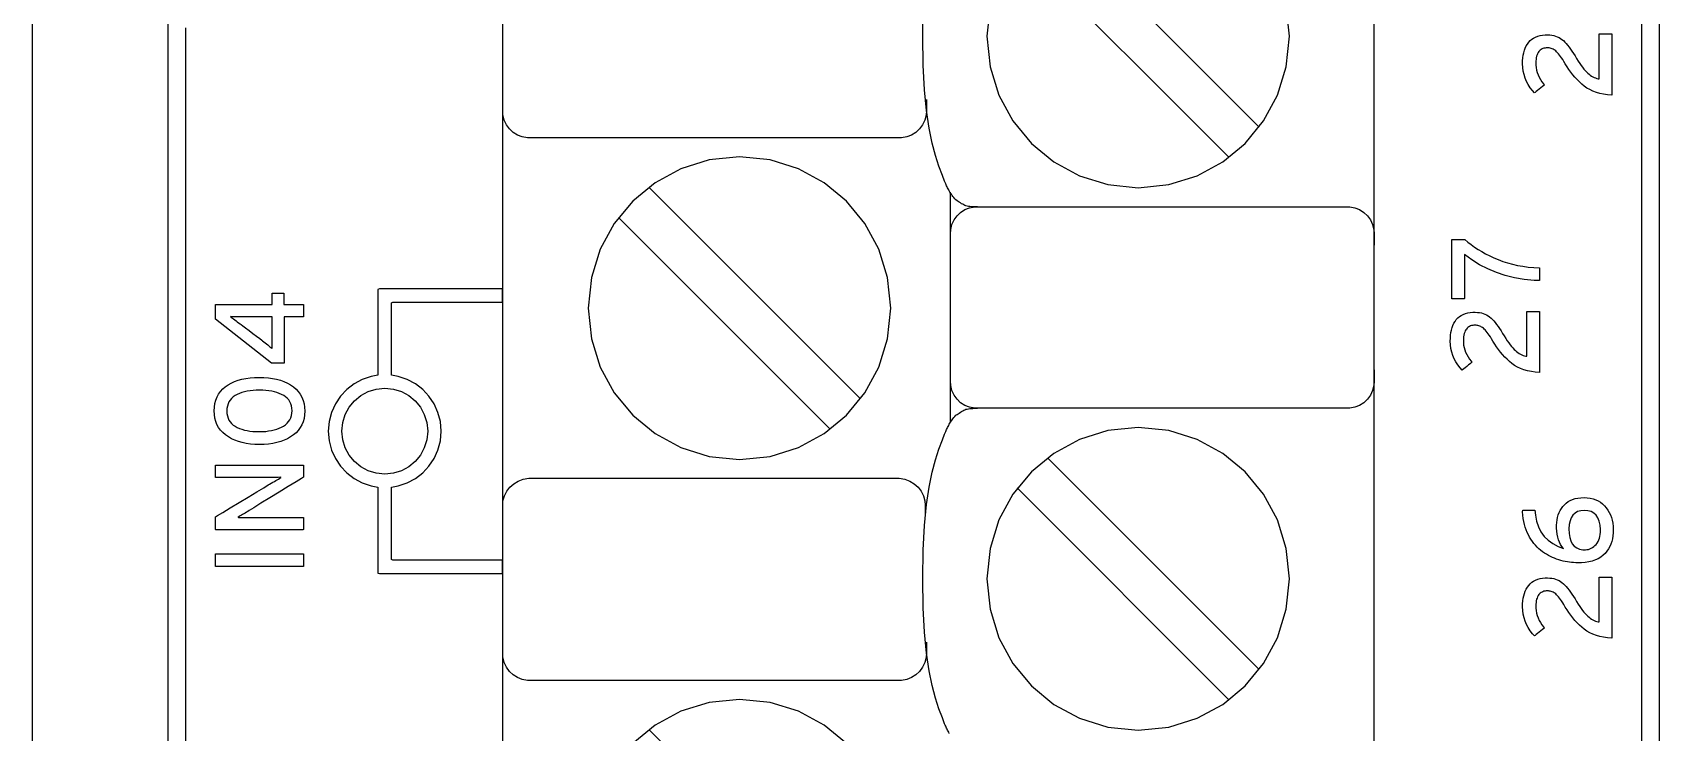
# Model space of a CAD drawing. Extents: x 1 to 47.7, y 0.2 to 33.5.
# Drawn here: x 31.599 to 33.399, y 11.418 to 12.192 of the extents above; entities that cross this region are included whole.
import ezdxf

# ---------------------------------------------------------------- set-up
doc = ezdxf.new("R2010")
doc.units = 0
doc.header["$MEASUREMENT"] = 0
doc.layers.add('6_0____DWG', color=7, linetype='CONTINUOUS')

msp = doc.modelspace()

# ---------------------------------------------------------------- linework, layer by layer
at = {"layer": '6_0____DWG'}
for points in [[(33.0831, 8.8068), (33.0831, 13.7879)], [(32.1192, 8.4885), (32.1192, 13.4655)], [(31.5991, 8.0154), (31.5991, 8.156), (31.5991, 8.2974), (31.5991, 8.4396), (31.5991, 8.5826), (31.5991, 8.7263), (31.5991, 8.8706), (31.5991, 9.0156), (31.5991, 9.1612), (31.5991, 9.4539), (31.5991, 9.7485), (31.5991, 10.0447), (31.5991, 10.342), (31.5991, 10.6402), (31.5991, 10.939), (31.5991, 11.5369), (31.5991, 11.8353), (31.5991, 12.133), (31.5991, 12.4295)], [(32.956, 12.0878), (32.7217, 12.3221)], [(32.9226, 12.0544), (32.6883, 12.2887)], [(32.6583, 12.2219), (32.6549, 12.1882), (32.6583, 12.1545), (32.6681, 12.1231), (32.6835, 12.0946), (32.704, 12.0698), (32.7288, 12.0494), (32.7572, 12.034), (32.7886, 12.0242), (32.8223, 12.0208), (32.856, 12.0242), (32.8874, 12.034), (32.9158, 12.0494), (32.9405, 12.0698), (32.9609, 12.0946), (32.9763, 12.1231), (32.986, 12.1545), (32.9894, 12.1882), (32.986, 12.2219)], [(31.7488, 12.2202), (31.7488, 12.1213), (31.7488, 12.0205), (31.7488, 11.9178), (31.7488, 11.8132), (31.7488, 11.7069), (31.7488, 11.5988), (31.7488, 11.4891), (31.7488, 11.3778), (31.7488, 11.2649), (31.7488, 11.1506), (31.7488, 11.0349), (31.7488, 10.9179), (31.7488, 10.7995), (31.7488, 10.68), (31.7488, 10.5593), (31.7488, 10.4376), (31.7488, 10.3148), (31.7488, 10.1911)], [(32.6443, 11.9995), (32.6428, 11.9995), (32.6411, 11.9995), (32.6394, 11.9996), (32.6377, 11.9997), (32.6361, 11.9999), (32.6345, 12.0001), (32.633, 12.0004), (32.6317, 12.0007), (32.6306, 12.0011), (32.6293, 12.0017), (32.6281, 12.0024), (32.6268, 12.0031), (32.6256, 12.0039), (32.6243, 12.0048), (32.623, 12.0056), (32.6218, 12.0064), (32.6205, 12.0072), (32.6194, 12.0085), (32.6183, 12.0098), (32.6173, 12.0111), (32.6164, 12.0123), (32.6155, 12.0136), (32.6147, 12.0148), (32.6139, 12.016), (32.6132, 12.0173), (32.6126, 12.0185), (32.6119, 12.0197), (32.6114, 12.0207), (32.6109, 12.0218), (32.6103, 12.0229), (32.6098, 12.024), (32.6093, 12.0252), (32.6087, 12.0265), (32.6081, 12.028), (32.6057, 12.0343), (32.6018, 12.0446), (32.598, 12.0564), (32.5944, 12.0702), (32.591, 12.0866), (32.5881, 12.106), (32.5859, 12.1291), (32.5844, 12.1563), (32.5839, 12.1882), (32.5844, 12.22)], [(33.3788, 12.219), (33.3788, 12.1547), (33.3788, 12.0894), (33.3788, 12.0229), (33.3788, 11.9554), (33.3788, 11.8867), (33.3788, 11.8171), (33.3788, 11.7464), (33.3788, 11.6747), (33.3788, 11.6021), (33.3788, 11.5285), (33.3788, 11.3787), (33.3788, 11.2253), (33.3788, 11.0688), (33.3788, 10.9091), (33.3788, 10.7466), (33.3788, 10.5815), (33.3788, 10.4139), (33.3788, 10.244), (33.3788, 10.072)], [(33.3988, 10.1911), (33.3988, 10.3148), (33.3988, 10.4376), (33.3988, 10.5593), (33.3988, 10.68), (33.3988, 10.7995), (33.3988, 10.9179), (33.3988, 11.0349), (33.3988, 11.1506), (33.3988, 11.2649), (33.3988, 11.3778), (33.3988, 11.4891), (33.3988, 11.5988), (33.3988, 11.7069), (33.3988, 11.8132), (33.3988, 11.9178), (33.3988, 12.0205), (33.3988, 12.1213), (33.3988, 12.2202)], [(31.7688, 10.1296), (31.7688, 10.3009), (31.7688, 10.47), (31.7688, 10.6368), (31.7688, 10.8011), (31.7688, 10.9627), (31.7688, 11.1213), (31.7688, 11.2768), (31.7688, 11.429), (31.7688, 11.5038), (31.7688, 11.5777), (31.7688, 11.6506), (31.7688, 11.7226), (31.7688, 11.7936), (31.7688, 11.8636), (31.7688, 11.9326), (31.7688, 12.0005), (31.7688, 12.0673), (31.7688, 12.1331), (31.7688, 12.1977)], [(32.5879, 12.1182), (32.5879, 12.1177), (32.5879, 12.1163), (32.5879, 12.1144), (32.5879, 12.1122), (32.5879, 12.11), (32.5879, 12.108), (32.5879, 12.1065), (32.5879, 12.1058), (32.5875, 12.1011), (32.586, 12.0955), (32.5836, 12.0904), (32.5803, 12.0858), (32.5762, 12.082), (32.5714, 12.079), (32.5661, 12.0769), (32.5604, 12.0759), (32.5518, 12.0758), (32.5174, 12.0758), (32.4607, 12.0758), (32.3907, 12.0758), (32.3163, 12.0758), (32.2463, 12.0758), (32.1896, 12.0758), (32.1553, 12.0758), (32.1466, 12.0759), (32.1409, 12.0769), (32.1356, 12.079), (32.1308, 12.082), (32.1267, 12.0858), (32.1234, 12.0904), (32.121, 12.0955), (32.1195, 12.1011), (32.1192, 12.1058), (32.1192, 12.1065), (32.1192, 12.108), (32.1192, 12.11), (32.1192, 12.1122), (32.1192, 12.1144), (32.1192, 12.1163), (32.1192, 12.1177), (32.1192, 12.1182)], [(32.515, 11.7872), (32.2807, 12.0214)], [(32.6144, 11.761), (32.6144, 12.0158)], [(32.4816, 11.7538), (32.2473, 11.988)], [(32.6144, 11.9573), (32.6144, 11.9578), (32.6144, 11.9592), (32.6144, 11.9611), (32.6144, 11.9633), (32.6144, 11.9655), (32.6144, 11.9675), (32.6144, 11.969), (32.6144, 11.9697), (32.6148, 11.9744), (32.6162, 11.98), (32.6186, 11.9852), (32.6218, 11.9897), (32.6258, 11.9935), (32.6305, 11.9965), (32.6357, 11.9986), (32.6413, 11.9996), (32.6499, 11.9997), (32.6844, 11.9997), (32.7412, 11.9997), (32.8114, 11.9997), (32.8861, 11.9997), (32.9563, 11.9997), (33.0131, 11.9997), (33.0476, 11.9997), (33.0562, 11.9996), (33.0619, 11.9986), (33.0671, 11.9965), (33.0717, 11.9935), (33.0757, 11.9897), (33.079, 11.9852), (33.0814, 11.98), (33.0828, 11.9744), (33.0831, 11.9697), (33.0831, 11.969), (33.0831, 11.9675), (33.0831, 11.9655), (33.0831, 11.9633), (33.0831, 11.9611), (33.0831, 11.9592), (33.0831, 11.9578), (33.0831, 11.9573)], [(31.8769, 11.8915), (31.8987, 11.8915), (31.8987, 11.8778), (31.8773, 11.8778), (31.8773, 11.8268), (31.8634, 11.8268), (31.8015, 11.8754), (31.8015, 11.8915), (31.8641, 11.8915), (31.8641, 11.904), (31.8769, 11.904), (31.8769, 11.8915)], [(33.0831, 11.8192), (33.0831, 11.8187), (33.0831, 11.8174), (33.0831, 11.8155), (33.0831, 11.8133), (33.0831, 11.811), (33.0831, 11.809), (33.0831, 11.8076), (33.0831, 11.8069), (33.0828, 11.8021), (33.0814, 11.7965), (33.079, 11.7914), (33.0757, 11.7869), (33.0717, 11.783), (33.0671, 11.78), (33.0619, 11.778), (33.0562, 11.7769), (33.0476, 11.7768), (33.0131, 11.7768), (32.9563, 11.7768), (32.8861, 11.7768), (32.8114, 11.7768), (32.7412, 11.7768), (32.6844, 11.7768), (32.6499, 11.7768), (32.6413, 11.7769), (32.6357, 11.778), (32.6305, 11.78), (32.6258, 11.783), (32.6218, 11.7869), (32.6186, 11.7914), (32.6162, 11.7965), (32.6148, 11.8021), (32.6144, 11.8069), (32.6144, 11.8076), (32.6144, 11.809), (32.6144, 11.811), (32.6144, 11.8133), (32.6144, 11.8155), (32.6144, 11.8174), (32.6144, 11.8187), (32.6144, 11.8192)], [(32.6132, 11.4173), (32.6126, 11.4185), (32.6119, 11.4197), (32.6114, 11.4207), (32.6109, 11.4218), (32.6103, 11.4229), (32.6098, 11.424), (32.6093, 11.4252), (32.6087, 11.4265), (32.6081, 11.428), (32.6057, 11.4343), (32.6018, 11.4446), (32.598, 11.4564), (32.5944, 11.4702), (32.591, 11.4866), (32.5881, 11.506), (32.5859, 11.5291), (32.5844, 11.5563), (32.5839, 11.5882), (32.5844, 11.62), (32.5859, 11.6472), (32.5881, 11.6703), (32.591, 11.6897), (32.5944, 11.7061), (32.598, 11.7199), (32.6018, 11.7317), (32.6057, 11.742), (32.6081, 11.7483), (32.6087, 11.7498), (32.6093, 11.7511), (32.6098, 11.7523), (32.6103, 11.7535), (32.6109, 11.7545), (32.6114, 11.7556), (32.6119, 11.7567), (32.6126, 11.7578), (32.6132, 11.7591), (32.6139, 11.7603), (32.6147, 11.7615), (32.6155, 11.7628), (32.6164, 11.764), (32.6173, 11.7653), (32.6183, 11.7665), (32.6194, 11.7679), (32.6205, 11.7691), (32.6218, 11.7699), (32.623, 11.7707), (32.6243, 11.7716), (32.6256, 11.7724), (32.6268, 11.7732), (32.6281, 11.774), (32.6293, 11.7746), (32.6306, 11.7752), (32.6317, 11.7757), (32.633, 11.776), (32.6345, 11.7762), (32.6361, 11.7764), (32.6377, 11.7766), (32.6394, 11.7767), (32.6411, 11.7768), (32.6428, 11.7768), (32.6443, 11.7768)], [(32.956, 11.4878), (32.7217, 11.7221)], [(32.1192, 11.6572), (32.1192, 11.6577), (32.1192, 11.659), (32.1192, 11.6609), (32.1192, 11.6631), (32.1192, 11.6653), (32.1192, 11.6673), (32.1192, 11.6688), (32.1192, 11.6695), (32.1195, 11.6743), (32.1211, 11.6799), (32.1236, 11.685), (32.1271, 11.6895), (32.1314, 11.6933), (32.1364, 11.6963), (32.1419, 11.6984), (32.148, 11.6994), (32.1567, 11.6995), (32.1907, 11.6995), (32.2468, 11.6995), (32.3161, 11.6995), (32.3898, 11.6995), (32.4591, 11.6995), (32.5152, 11.6995), (32.5492, 11.6995), (32.5579, 11.6994), (32.5639, 11.6984), (32.5695, 11.6963), (32.5745, 11.6933), (32.5787, 11.6895), (32.5822, 11.685), (32.5848, 11.6799), (32.5863, 11.6743), (32.5867, 11.6695), (32.5867, 11.6688), (32.5867, 11.6673), (32.5867, 11.6653), (32.5867, 11.6631), (32.5867, 11.6609), (32.5867, 11.659), (32.5867, 11.6577), (32.5867, 11.6572)], [(32.9226, 11.4544), (32.6883, 11.6887)], [(31.8987, 11.6019), (31.8015, 11.6019), (31.8015, 11.616), (31.8987, 11.616), (31.8987, 11.6019)], [(32.5879, 11.5182), (32.5879, 11.5177), (32.5879, 11.5164), (32.5879, 11.5144), (32.5879, 11.5122), (32.5879, 11.51), (32.5879, 11.508), (32.5879, 11.5065), (32.5879, 11.5059), (32.5875, 11.5011), (32.586, 11.4955), (32.5836, 11.4904), (32.5803, 11.4858), (32.5762, 11.482), (32.5714, 11.479), (32.5661, 11.477), (32.5604, 11.4759), (32.5518, 11.4758), (32.5174, 11.4758), (32.4607, 11.4758), (32.3907, 11.4758), (32.3163, 11.4758), (32.2463, 11.4758), (32.1896, 11.4758), (32.1553, 11.4758), (32.1466, 11.4759), (32.1409, 11.477), (32.1356, 11.479), (32.1308, 11.482), (32.1267, 11.4858), (32.1234, 11.4904), (32.121, 11.4955), (32.1195, 11.5011), (32.1192, 11.5059), (32.1192, 11.5065), (32.1192, 11.508), (32.1192, 11.51), (32.1192, 11.5122), (32.1192, 11.5144), (32.1192, 11.5164), (32.1192, 11.5177), (32.1192, 11.5182)], [(32.4995, 11.4059), (32.4748, 11.4263), (32.4464, 11.4417), (32.415, 11.4515), (32.3813, 11.4549), (32.3476, 11.4515), (32.3162, 11.4417), (32.2878, 11.4263), (32.263, 11.4059)], [(32.515, 11.1872), (32.2807, 11.4214)]]:
    msp.add_lwpolyline(points, dxfattribs=at)
for points in [[(33.3462, 12.1232), (33.3415, 12.1236), (33.3371, 12.1243), (33.3329, 12.1251), (33.329, 12.1262), (33.3253, 12.1276), (33.3218, 12.1292), (33.3186, 12.131), (33.3156, 12.133), (33.3128, 12.1353), (33.3102, 12.1377), (33.3077, 12.1403), (33.3053, 12.1429), (33.303, 12.1457), (33.3008, 12.1485), (33.2987, 12.1514), (33.2966, 12.1545), (33.2947, 12.1576), (33.2931, 12.1604), (33.2918, 12.1624), (33.2906, 12.1643), (33.2894, 12.166), (33.2883, 12.1675), (33.2872, 12.1689), (33.2861, 12.1701), (33.2851, 12.1712), (33.2841, 12.1721), (33.2832, 12.1728), (33.2822, 12.1734), (33.2812, 12.1739), (33.2802, 12.1744), (33.2791, 12.1748), (33.2781, 12.175), (33.277, 12.1753), (33.2759, 12.1754), (33.2748, 12.1754), (33.2735, 12.1754), (33.2723, 12.1752), (33.2711, 12.175), (33.2699, 12.1746), (33.2689, 12.1742), (33.2679, 12.1736), (33.267, 12.1729), (33.2661, 12.1721), (33.2653, 12.1713), (33.2646, 12.1702), (33.264, 12.169), (33.2634, 12.1676), (33.2629, 12.1662), (33.2626, 12.1645), (33.2623, 12.1628), (33.2621, 12.1609), (33.262, 12.1588), (33.262, 12.1564), (33.2623, 12.1536), (33.2628, 12.1508), (33.2635, 12.1481), (33.2645, 12.1455), (33.2657, 12.1429), (33.2671, 12.1404), (33.2688, 12.138), (33.2707, 12.1357), (33.2715, 12.1345), (33.2708, 12.1339), (33.2694, 12.1328), (33.2677, 12.1314), (33.2658, 12.1299), (33.264, 12.1284), (33.2624, 12.1271), (33.2612, 12.1261), (33.2606, 12.1257), (33.2584, 12.1281), (33.2559, 12.1314), (33.2537, 12.1348), (33.2519, 12.1383), (33.2503, 12.142), (33.2491, 12.1458), (33.2482, 12.1497), (33.2477, 12.1537), (33.2475, 12.1578), (33.2475, 12.1611), (33.2478, 12.1643), (33.2482, 12.1673), (33.2488, 12.1701), (33.2495, 12.1727), (33.2504, 12.1752), (33.2515, 12.1775), (33.2527, 12.1796), (33.2542, 12.1816), (33.2558, 12.1834), (33.2576, 12.185), (33.2596, 12.1863), (33.2618, 12.1874), (33.2642, 12.1883), (33.2667, 12.189), (33.2694, 12.1895), (33.2723, 12.1898), (33.2751, 12.1898), (33.2775, 12.1897), (33.2797, 12.1894), (33.2819, 12.189), (33.2839, 12.1884), (33.2858, 12.1877), (33.2877, 12.1868), (33.2894, 12.1858), (33.291, 12.1847), (33.2925, 12.1834), (33.2941, 12.1819), (33.2956, 12.1802), (33.2972, 12.1783), (33.2988, 12.1763), (33.3004, 12.1741), (33.302, 12.1717), (33.3037, 12.1692), (33.3054, 12.1665), (33.3071, 12.1636), (33.3089, 12.1608), (33.3106, 12.1583), (33.3122, 12.156), (33.3137, 12.1539), (33.3153, 12.152), (33.3167, 12.1503), (33.3181, 12.1488), (33.3195, 12.1474), (33.3209, 12.1463), (33.3223, 12.1452), (33.3237, 12.1443), (33.3251, 12.1434), (33.3266, 12.1427), (33.328, 12.1421), (33.3295, 12.1415), (33.3311, 12.1411), (33.3321, 12.1411), (33.3321, 12.144), (33.3321, 12.1496), (33.3321, 12.157), (33.3321, 12.1654), (33.3321, 12.1737), (33.3321, 12.1813), (33.3321, 12.1871), (33.3321, 12.1904), (33.3322, 12.1908), (33.3333, 12.1908), (33.335, 12.1908), (33.3372, 12.1908), (33.3395, 12.1908), (33.3419, 12.1908), (33.3439, 12.1908), (33.3454, 12.1908), (33.3462, 12.1908), (33.3462, 12.1893), (33.3462, 12.1836), (33.3462, 12.1747), (33.3462, 12.164), (33.3462, 12.1525), (33.3462, 12.1415), (33.3462, 12.1321), (33.3462, 12.1256)], [(32.3813, 11.7202), (32.415, 11.7236), (32.4464, 11.7333), (32.4748, 11.7488), (32.4995, 11.7692), (32.5199, 11.794), (32.5353, 11.8224), (32.545, 11.8538), (32.5484, 11.8876), (32.545, 11.9213), (32.5353, 11.9527), (32.5199, 11.9811), (32.4995, 12.0059), (32.4748, 12.0263), (32.4464, 12.0417), (32.415, 12.0515), (32.3813, 12.0549), (32.3476, 12.0515), (32.3162, 12.0417), (32.2878, 12.0263), (32.263, 12.0059), (32.2425, 11.9811), (32.2271, 11.9527), (32.2173, 11.9213), (32.2139, 11.8876), (32.2173, 11.8538), (32.2271, 11.8224), (32.2425, 11.794), (32.263, 11.7692), (32.2878, 11.7488), (32.3162, 11.7333), (32.3476, 11.7236)], [(33.1837, 11.9634), (33.187, 11.9606), (33.1905, 11.9578), (33.1942, 11.9551), (33.1981, 11.9526), (33.2022, 11.9501), (33.2065, 11.9477), (33.211, 11.9454), (33.2156, 11.9432), (33.2205, 11.9412), (33.2256, 11.9393), (33.2309, 11.9376), (33.2363, 11.9361), (33.2419, 11.9349), (33.2477, 11.9339), (33.2537, 11.933), (33.2598, 11.9325), (33.2661, 11.9321), (33.2661, 11.9315), (33.2661, 11.9301), (33.2661, 11.928), (33.2661, 11.9256), (33.2661, 11.9231), (33.2661, 11.9208), (33.2661, 11.919), (33.2661, 11.918), (33.2604, 11.9182), (33.2493, 11.9193), (33.2386, 11.9211), (33.2283, 11.9237), (33.2184, 11.9269), (33.209, 11.9309), (33.1999, 11.9356), (33.1913, 11.9409), (33.1831, 11.947), (33.1831, 11.9451), (33.1831, 11.9401), (33.1831, 11.9329), (33.1831, 11.9245), (33.1831, 11.9159), (33.1831, 11.908), (33.1831, 11.9017), (33.1831, 11.8982), (33.1829, 11.8977), (33.1819, 11.8977), (33.1801, 11.8977), (33.1779, 11.8977), (33.1754, 11.8977), (33.173, 11.8977), (33.1709, 11.8977), (33.1695, 11.8977), (33.169, 11.8977), (33.169, 11.9002), (33.169, 11.9069), (33.169, 11.9165), (33.169, 11.9277), (33.169, 11.9392), (33.169, 11.9497), (33.169, 11.958), (33.169, 11.9628), (33.1691, 11.9634), (33.1702, 11.9634), (33.172, 11.9634), (33.1744, 11.9634), (33.177, 11.9634), (33.1795, 11.9634), (33.1816, 11.9634), (33.1831, 11.9634)], [(31.9262, 11.7515), (31.9271, 11.7407), (31.9298, 11.7306), (31.9341, 11.7213), (31.9398, 11.7128), (31.9467, 11.7054), (31.9548, 11.6992), (31.9639, 11.6944), (31.9738, 11.6911), (31.9812, 11.6894), (31.9812, 11.6841), (31.9812, 11.6734), (31.9812, 11.6592), (31.9812, 11.643), (31.9812, 11.6268), (31.9812, 11.6121), (31.9812, 11.6008), (31.9812, 11.5946), (31.9829, 11.594), (31.993, 11.594), (32.0101, 11.594), (32.0317, 11.594), (32.0552, 11.594), (32.0782, 11.594), (32.0982, 11.594), (32.1126, 11.594), (32.119, 11.594), (32.1191, 11.5944), (32.1191, 11.5957), (32.1191, 11.5977), (32.1191, 11.6002), (32.1191, 11.6028), (32.1191, 11.6052), (32.1191, 11.6072), (32.1191, 11.6086), (32.119, 11.609), (32.1133, 11.609), (32.1005, 11.609), (32.0827, 11.609), (32.0622, 11.609), (32.0412, 11.609), (32.022, 11.609), (32.0068, 11.609), (31.9977, 11.609), (31.9962, 11.6095), (31.9962, 11.6148), (31.9962, 11.6243), (31.9962, 11.6366), (31.9962, 11.6503), (31.9962, 11.6639), (31.9962, 11.676), (31.9962, 11.685), (31.9962, 11.6895), (32.0037, 11.6911), (32.0135, 11.6944), (32.0226, 11.6992), (32.0307, 11.7054), (32.0376, 11.7128), (32.0433, 11.7213), (32.0476, 11.7306), (32.0503, 11.7407), (32.0512, 11.7515), (32.0503, 11.7622), (32.0476, 11.7723), (32.0433, 11.7817), (32.0376, 11.7901), (32.0307, 11.7975), (32.0226, 11.8037), (32.0135, 11.8085), (32.0037, 11.8118), (31.9962, 11.8135), (31.9962, 11.818), (31.9962, 11.827), (31.9962, 11.839), (31.9962, 11.8526), (31.9962, 11.8663), (31.9962, 11.8786), (31.9962, 11.8882), (31.9962, 11.8934), (31.9977, 11.894), (32.0068, 11.894), (32.022, 11.894), (32.0412, 11.894), (32.0622, 11.894), (32.0827, 11.894), (32.1005, 11.894), (32.1133, 11.894), (32.119, 11.894), (32.1191, 11.8944), (32.1191, 11.8957), (32.1191, 11.8977), (32.1191, 11.9002), (32.1191, 11.9027), (32.1191, 11.9052), (32.1191, 11.9072), (32.1191, 11.9086), (32.119, 11.909), (32.1126, 11.909), (32.0982, 11.909), (32.0782, 11.909), (32.0552, 11.909), (32.0317, 11.909), (32.0101, 11.909), (31.993, 11.909), (31.9829, 11.909), (31.9812, 11.9083), (31.9812, 11.9021), (31.9812, 11.8908), (31.9812, 11.8762), (31.9812, 11.8599), (31.9812, 11.8438), (31.9812, 11.8295), (31.9812, 11.8188), (31.9812, 11.8135), (31.9738, 11.8118), (31.9639, 11.8085), (31.9548, 11.8037), (31.9467, 11.7975), (31.9398, 11.7901), (31.9341, 11.7817), (31.9298, 11.7723), (31.9271, 11.7622)], [(33.2661, 11.8165), (33.2615, 11.8169), (33.2571, 11.8175), (33.2529, 11.8184), (33.2489, 11.8195), (33.2452, 11.8208), (33.2417, 11.8224), (33.2385, 11.8242), (33.2355, 11.8263), (33.2328, 11.8286), (33.2302, 11.831), (33.2277, 11.8335), (33.2253, 11.8362), (33.223, 11.8389), (33.2207, 11.8418), (33.2186, 11.8447), (33.2166, 11.8477), (33.2146, 11.8509), (33.213, 11.8536), (33.2118, 11.8557), (33.2106, 11.8575), (33.2094, 11.8592), (33.2082, 11.8608), (33.2071, 11.8622), (33.2061, 11.8634), (33.2051, 11.8645), (33.2041, 11.8654), (33.2031, 11.8661), (33.2021, 11.8667), (33.2011, 11.8672), (33.2001, 11.8676), (33.1991, 11.868), (33.198, 11.8683), (33.197, 11.8685), (33.1959, 11.8686), (33.1948, 11.8687), (33.1935, 11.8687), (33.1922, 11.8685), (33.191, 11.8683), (33.1899, 11.8679), (33.1888, 11.8674), (33.1878, 11.8669), (33.1869, 11.8662), (33.1861, 11.8654), (33.1853, 11.8645), (33.1846, 11.8635), (33.1839, 11.8623), (33.1834, 11.8609), (33.1829, 11.8594), (33.1825, 11.8578), (33.1822, 11.856), (33.182, 11.8541), (33.1819, 11.8521), (33.1819, 11.8497), (33.1822, 11.8468), (33.1827, 11.844), (33.1834, 11.8413), (33.1844, 11.8387), (33.1856, 11.8362), (33.1871, 11.8337), (33.1888, 11.8313), (33.1907, 11.8289), (33.1915, 11.8278), (33.1907, 11.8272), (33.1894, 11.8261), (33.1876, 11.8247), (33.1858, 11.8231), (33.1839, 11.8217), (33.1823, 11.8203), (33.1811, 11.8194), (33.1806, 11.8189), (33.1784, 11.8214), (33.1759, 11.8247), (33.1737, 11.8281), (33.1718, 11.8316), (33.1703, 11.8352), (33.1691, 11.839), (33.1682, 11.8429), (33.1676, 11.8469), (33.1674, 11.8511), (33.1675, 11.8544), (33.1677, 11.8575), (33.1681, 11.8605), (33.1687, 11.8633), (33.1695, 11.866), (33.1704, 11.8684), (33.1715, 11.8708), (33.1727, 11.8729), (33.1741, 11.8749), (33.1758, 11.8767), (33.1776, 11.8782), (33.1796, 11.8796), (33.1818, 11.8807), (33.1841, 11.8816), (33.1867, 11.8823), (33.1894, 11.8828), (33.1923, 11.883), (33.195, 11.883), (33.1974, 11.8829), (33.1997, 11.8826), (33.2018, 11.8822), (33.2039, 11.8816), (33.2058, 11.8809), (33.2076, 11.8801), (33.2093, 11.8791), (33.2109, 11.8779), (33.2125, 11.8766), (33.214, 11.8751), (33.2156, 11.8734), (33.2171, 11.8716), (33.2187, 11.8695), (33.2204, 11.8673), (33.222, 11.865), (33.2236, 11.8624), (33.2253, 11.8597), (33.2271, 11.8568), (33.2288, 11.8541), (33.2305, 11.8516), (33.2321, 11.8493), (33.2337, 11.8471), (33.2352, 11.8452), (33.2367, 11.8435), (33.2381, 11.842), (33.2394, 11.8407), (33.2408, 11.8395), (33.2422, 11.8385), (33.2436, 11.8375), (33.2451, 11.8367), (33.2465, 11.836), (33.248, 11.8353), (33.2495, 11.8348), (33.251, 11.8344), (33.252, 11.8344), (33.252, 11.8372), (33.252, 11.8428), (33.252, 11.8503), (33.252, 11.8586), (33.252, 11.867), (33.252, 11.8746), (33.252, 11.8804), (33.252, 11.8836), (33.2522, 11.884), (33.2532, 11.884), (33.2549, 11.884), (33.2571, 11.884), (33.2595, 11.884), (33.2618, 11.884), (33.2639, 11.884), (33.2654, 11.884), (33.2661, 11.884), (33.2661, 11.8825), (33.2661, 11.8768), (33.2661, 11.868), (33.2661, 11.8572), (33.2661, 11.8458), (33.2661, 11.8347), (33.2661, 11.8254), (33.2661, 11.8189)], [(31.8179, 11.8782), (31.819, 11.8774), (31.8202, 11.8766), (31.8215, 11.8757), (31.8228, 11.8747), (31.8242, 11.8737), (31.8256, 11.8726), (31.8271, 11.8715), (31.8287, 11.8703), (31.8297, 11.8695), (31.8316, 11.8681), (31.8347, 11.8657), (31.8387, 11.8627), (31.8429, 11.8595), (31.8469, 11.8565), (31.8504, 11.8539), (31.8526, 11.8521), (31.8535, 11.8514), (31.8551, 11.8503), (31.8565, 11.8491), (31.8579, 11.848), (31.8592, 11.847), (31.8605, 11.8459), (31.8617, 11.8449), (31.8628, 11.844), (31.8639, 11.843), (31.8642, 11.8439), (31.8642, 11.8455), (31.8642, 11.8471), (31.8642, 11.8489), (31.8641, 11.8507), (31.8641, 11.8525), (31.8641, 11.8545), (31.8641, 11.8564), (31.8641, 11.858), (31.8641, 11.8592), (31.8641, 11.8615), (31.8641, 11.8646), (31.8641, 11.8681), (31.8641, 11.8716), (31.8641, 11.8746), (31.8641, 11.8768), (31.8641, 11.8778), (31.8632, 11.8778), (31.8605, 11.8778), (31.8565, 11.8778), (31.8517, 11.8778), (31.8466, 11.8778), (31.842, 11.8778), (31.8383, 11.8778), (31.8361, 11.8778), (31.8346, 11.8778), (31.8322, 11.8779), (31.8299, 11.8779), (31.8277, 11.8779), (31.8256, 11.878), (31.8235, 11.878), (31.8216, 11.8781), (31.8197, 11.8781)], [(31.8499, 11.811), (31.8551, 11.8109), (31.86, 11.8105), (31.8647, 11.8098), (31.8691, 11.8089), (31.8733, 11.8078), (31.8772, 11.8063), (31.881, 11.8046), (31.8844, 11.8027), (31.8877, 11.8005), (31.8906, 11.798), (31.8931, 11.7953), (31.8952, 11.7923), (31.897, 11.7891), (31.8983, 11.7856), (31.8994, 11.7819), (31.9, 11.778), (31.9003, 11.7737), (31.9, 11.7696), (31.8994, 11.7657), (31.8984, 11.762), (31.897, 11.7586), (31.8952, 11.7554), (31.8931, 11.7524), (31.8906, 11.7497), (31.8878, 11.7473), (31.8846, 11.7451), (31.8812, 11.7431), (31.8775, 11.7414), (31.8736, 11.74), (31.8694, 11.7388), (31.865, 11.7379), (31.8603, 11.7373), (31.8554, 11.7369), (31.8502, 11.7367), (31.8451, 11.7369), (31.8401, 11.7373), (31.8355, 11.7379), (31.831, 11.7389), (31.8268, 11.7401), (31.8229, 11.7415), (31.8191, 11.7432), (31.8157, 11.7452), (31.8124, 11.7474), (31.8095, 11.7499), (31.807, 11.7526), (31.8049, 11.7556), (31.8031, 11.7588), (31.8018, 11.7622), (31.8008, 11.7659), (31.8002, 11.7698), (31.8, 11.774), (31.8002, 11.7782), (31.8008, 11.7822), (31.8018, 11.7859), (31.8032, 11.7893), (31.8049, 11.7925), (31.807, 11.7955), (31.8095, 11.7982), (31.8123, 11.8006), (31.8155, 11.8028), (31.8189, 11.8047), (31.8226, 11.8064), (31.8266, 11.8078), (31.8307, 11.809), (31.8352, 11.8099), (31.8398, 11.8105), (31.8448, 11.8109)], [(31.8502, 11.7968), (31.8466, 11.7967), (31.8431, 11.7965), (31.8398, 11.7961), (31.8367, 11.7956), (31.8337, 11.7949), (31.8308, 11.7941), (31.8281, 11.7932), (31.8255, 11.7921), (31.8232, 11.7908), (31.8211, 11.7894), (31.8192, 11.7877), (31.8177, 11.7859), (31.8164, 11.7838), (31.8154, 11.7816), (31.8147, 11.7792), (31.8142, 11.7766), (31.8141, 11.7737), (31.8142, 11.771), (31.8147, 11.7684), (31.8154, 11.766), (31.8164, 11.7638), (31.8176, 11.7618), (31.8192, 11.76), (31.821, 11.7583), (31.8231, 11.7569), (31.8254, 11.7556), (31.8279, 11.7545), (31.8305, 11.7536), (31.8334, 11.7527), (31.8364, 11.7521), (31.8395, 11.7516), (31.8428, 11.7512), (31.8463, 11.751), (31.8499, 11.751), (31.8535, 11.7511), (31.857, 11.7513), (31.8603, 11.7517), (31.8634, 11.7522), (31.8664, 11.7529), (31.8692, 11.7537), (31.8719, 11.7547), (31.8744, 11.7559), (31.8768, 11.7572), (31.8789, 11.7586), (31.8808, 11.7603), (31.8824, 11.7621), (31.8838, 11.7641), (31.8848, 11.7663), (31.8855, 11.7687), (31.886, 11.7713), (31.8862, 11.774), (31.886, 11.7768), (31.8855, 11.7794), (31.8848, 11.7819), (31.8838, 11.7841), (31.8825, 11.7861), (31.8809, 11.7879), (31.879, 11.7896), (31.8769, 11.791), (31.8745, 11.7922), (31.872, 11.7933), (31.8694, 11.7942), (31.8666, 11.795), (31.8637, 11.7956), (31.8605, 11.7961), (31.8573, 11.7965), (31.8538, 11.7967)], [(32.0362, 11.7515), (32.0352, 11.7419), (32.0325, 11.733), (32.0281, 11.7249), (32.0223, 11.7179), (32.0152, 11.7121), (32.0072, 11.7077), (31.9983, 11.7049), (31.9887, 11.704), (31.9792, 11.7049), (31.9702, 11.7077), (31.9622, 11.7121), (31.9551, 11.7179), (31.9493, 11.7249), (31.9449, 11.733), (31.9422, 11.7419), (31.9412, 11.7515), (31.9422, 11.761), (31.9449, 11.7699), (31.9493, 11.778), (31.9551, 11.785), (31.9622, 11.7908), (31.9702, 11.7952), (31.9792, 11.798), (31.9887, 11.799), (31.9983, 11.798), (32.0072, 11.7952), (32.0152, 11.7908), (32.0223, 11.785), (32.0281, 11.778), (32.0325, 11.7699), (32.0352, 11.761)], [(32.8223, 11.4208), (32.856, 11.4242), (32.8874, 11.434), (32.9158, 11.4494), (32.9405, 11.4698), (32.9609, 11.4946), (32.9763, 11.5231), (32.986, 11.5545), (32.9894, 11.5882), (32.986, 11.6219), (32.9763, 11.6533), (32.9609, 11.6817), (32.9405, 11.7065), (32.9158, 11.7269), (32.8874, 11.7424), (32.856, 11.7521), (32.8223, 11.7555), (32.7886, 11.7521), (32.7572, 11.7424), (32.7288, 11.7269), (32.704, 11.7065), (32.6835, 11.6817), (32.6681, 11.6533), (32.6583, 11.6219), (32.6549, 11.5882), (32.6583, 11.5545), (32.6681, 11.5231), (32.6835, 11.4946), (32.704, 11.4698), (32.7288, 11.4494), (32.7572, 11.434), (32.7886, 11.4242)], [(31.8987, 11.7006), (31.8965, 11.6992), (31.8906, 11.6956), (31.882, 11.6903), (31.872, 11.6841), (31.8615, 11.6777), (31.8518, 11.6717), (31.8439, 11.6669), (31.8389, 11.6638), (31.8373, 11.6628), (31.8358, 11.6619), (31.8343, 11.661), (31.8329, 11.6602), (31.8315, 11.6593), (31.8301, 11.6585), (31.8288, 11.6578), (31.8276, 11.657), (31.8263, 11.6563), (31.8271, 11.656), (31.8295, 11.6561), (31.8319, 11.6561), (31.8344, 11.6561), (31.8369, 11.6561), (31.8396, 11.6561), (31.8423, 11.6561), (31.8451, 11.6561), (31.8479, 11.6562), (31.8497, 11.6562), (31.8542, 11.6562), (31.861, 11.6562), (31.8692, 11.6562), (31.8778, 11.6562), (31.886, 11.6562), (31.8928, 11.6562), (31.8973, 11.6562), (31.8987, 11.6562), (31.8987, 11.6555), (31.8987, 11.6541), (31.8987, 11.6521), (31.8987, 11.6498), (31.8987, 11.6475), (31.8987, 11.6454), (31.8987, 11.6437), (31.8987, 11.6427), (31.898, 11.6425), (31.8917, 11.6425), (31.8803, 11.6425), (31.8654, 11.6425), (31.8489, 11.6425), (31.8326, 11.6425), (31.8181, 11.6425), (31.8072, 11.6425), (31.8018, 11.6425), (31.8015, 11.6428), (31.8015, 11.6439), (31.8015, 11.6458), (31.8015, 11.6481), (31.8015, 11.6506), (31.8015, 11.6529), (31.8015, 11.6549), (31.8015, 11.6563), (31.8015, 11.6569), (31.8037, 11.6582), (31.8095, 11.6617), (31.8178, 11.6667), (31.8275, 11.6726), (31.8377, 11.6787), (31.8472, 11.6844), (31.8549, 11.689), (31.8597, 11.692), (31.8614, 11.693), (31.8632, 11.694), (31.8649, 11.695), (31.8666, 11.696), (31.8682, 11.6969), (31.8698, 11.6978), (31.8713, 11.6986), (31.8727, 11.6994), (31.8741, 11.7002), (31.8733, 11.7005), (31.8709, 11.7004), (31.8684, 11.7004), (31.8658, 11.7004), (31.8632, 11.7004), (31.8606, 11.7004), (31.8578, 11.7003), (31.855, 11.7003), (31.8521, 11.7003), (31.8503, 11.7003), (31.8458, 11.7003), (31.839, 11.7003), (31.8309, 11.7003), (31.8223, 11.7003), (31.8142, 11.7003), (31.8074, 11.7003), (31.8029, 11.7003), (31.8015, 11.7003), (31.8015, 11.701), (31.8015, 11.7024), (31.8015, 11.7044), (31.8015, 11.7067), (31.8015, 11.709), (31.8015, 11.7112), (31.8015, 11.7129), (31.8015, 11.7139), (31.8022, 11.714), (31.8085, 11.714), (31.82, 11.714), (31.8348, 11.714), (31.8513, 11.714), (31.8677, 11.714), (31.8822, 11.714), (31.893, 11.714), (31.8984, 11.714), (31.8987, 11.7138), (31.8987, 11.7127), (31.8987, 11.7109), (31.8987, 11.7088), (31.8987, 11.7065), (31.8987, 11.7043), (31.8987, 11.7024), (31.8987, 11.7011)], [(33.3154, 11.6781), (33.3189, 11.6779), (33.3223, 11.6775), (33.3254, 11.6767), (33.3283, 11.6757), (33.3311, 11.6745), (33.3336, 11.673), (33.3359, 11.6712), (33.3381, 11.6691), (33.34, 11.6668), (33.3417, 11.6643), (33.3433, 11.6617), (33.3446, 11.6589), (33.3456, 11.656), (33.3465, 11.6529), (33.3471, 11.6496), (33.3475, 11.6462), (33.3477, 11.6427), (33.3477, 11.6391), (33.3474, 11.6358), (33.3469, 11.6326), (33.3462, 11.6296), (33.3451, 11.6267), (33.3439, 11.6239), (33.3424, 11.6213), (33.3407, 11.6188), (33.3387, 11.6164), (33.3365, 11.6142), (33.3339, 11.6122), (33.3311, 11.6105), (33.328, 11.6091), (33.3245, 11.6079), (33.3208, 11.607), (33.3168, 11.6064), (33.3125, 11.606), (33.3084, 11.6059), (33.3062, 11.6059), (33.3039, 11.6061), (33.3016, 11.6063), (33.2993, 11.6066), (33.297, 11.607), (33.2946, 11.6074), (33.2922, 11.6079), (33.2898, 11.6086), (33.2874, 11.6092), (33.285, 11.61), (33.2827, 11.6109), (33.2804, 11.6119), (33.2782, 11.6129), (33.2759, 11.6141), (33.2737, 11.6153), (33.2716, 11.6167), (33.2694, 11.6181), (33.2673, 11.6198), (33.2653, 11.6215), (33.2634, 11.6234), (33.2616, 11.6253), (33.2599, 11.6274), (33.2582, 11.6296), (33.2566, 11.6319), (33.2552, 11.6343), (33.2538, 11.6368), (33.2525, 11.6395), (33.2513, 11.6423), (33.2503, 11.6452), (33.2495, 11.6483), (33.2488, 11.6516), (33.2482, 11.655), (33.2478, 11.6585), (33.2475, 11.6622), (33.2476, 11.6643), (33.2485, 11.6643), (33.2501, 11.6643), (33.2522, 11.6643), (33.2546, 11.6643), (33.2569, 11.6643), (33.2589, 11.6643), (33.2604, 11.6643), (33.2611, 11.6643), (33.2616, 11.6586), (33.2629, 11.6518), (33.2649, 11.6456), (33.2677, 11.6401), (33.2713, 11.6351), (33.2756, 11.6308), (33.2808, 11.6271), (33.2867, 11.624), (33.2927, 11.6219), (33.291, 11.624), (33.2895, 11.6263), (33.2883, 11.6288), (33.2872, 11.6315), (33.2864, 11.6344), (33.2857, 11.6375), (33.2853, 11.6408), (33.2851, 11.6443), (33.285, 11.6477), (33.2852, 11.6506), (33.2856, 11.6535), (33.2861, 11.6562), (33.2869, 11.6588), (33.2878, 11.6614), (33.289, 11.6638), (33.2903, 11.666), (33.2918, 11.6682), (33.2936, 11.6702), (33.2956, 11.672), (33.2978, 11.6736), (33.3002, 11.6749), (33.3028, 11.676), (33.3056, 11.6769), (33.3087, 11.6775), (33.3119, 11.6779)], [(33.3156, 11.6639), (33.3117, 11.6635), (33.3083, 11.6625), (33.3055, 11.6609), (33.3031, 11.6587), (33.3012, 11.6558), (33.2999, 11.6523), (33.299, 11.6482), (33.2987, 11.6435), (33.2989, 11.6384), (33.2995, 11.6339), (33.3007, 11.6301), (33.3024, 11.6269), (33.3046, 11.6243), (33.3073, 11.6223), (33.3105, 11.621), (33.3142, 11.6204), (33.3169, 11.6203), (33.3186, 11.6205), (33.3203, 11.6208), (33.3218, 11.6213), (33.3233, 11.622), (33.3248, 11.6228), (33.3262, 11.6238), (33.3275, 11.625), (33.3287, 11.6263), (33.3299, 11.6278), (33.3309, 11.6294), (33.3317, 11.6312), (33.3324, 11.6331), (33.333, 11.6352), (33.3333, 11.6374), (33.3336, 11.6398), (33.3336, 11.6428), (33.3332, 11.6477), (33.3322, 11.652), (33.3308, 11.6556), (33.3288, 11.6586), (33.3263, 11.6609), (33.3232, 11.6625), (33.3197, 11.6635)], [(33.3462, 11.5226), (33.3415, 11.523), (33.3371, 11.5237), (33.3329, 11.5245), (33.329, 11.5256), (33.3253, 11.527), (33.3218, 11.5286), (33.3186, 11.5304), (33.3156, 11.5324), (33.3128, 11.5347), (33.3102, 11.5371), (33.3077, 11.5397), (33.3053, 11.5423), (33.303, 11.5451), (33.3008, 11.5479), (33.2987, 11.5508), (33.2966, 11.5539), (33.2947, 11.557), (33.2931, 11.5598), (33.2918, 11.5618), (33.2906, 11.5637), (33.2894, 11.5654), (33.2883, 11.5669), (33.2872, 11.5683), (33.2861, 11.5695), (33.2851, 11.5706), (33.2841, 11.5715), (33.2832, 11.5722), (33.2822, 11.5728), (33.2812, 11.5733), (33.2802, 11.5738), (33.2791, 11.5742), (33.2781, 11.5744), (33.277, 11.5747), (33.2759, 11.5748), (33.2748, 11.5748), (33.2735, 11.5748), (33.2723, 11.5746), (33.2711, 11.5744), (33.2699, 11.574), (33.2689, 11.5736), (33.2679, 11.573), (33.267, 11.5723), (33.2661, 11.5715), (33.2653, 11.5707), (33.2646, 11.5696), (33.264, 11.5684), (33.2634, 11.567), (33.2629, 11.5656), (33.2626, 11.5639), (33.2623, 11.5622), (33.2621, 11.5603), (33.262, 11.5582), (33.262, 11.5558), (33.2623, 11.553), (33.2628, 11.5502), (33.2635, 11.5475), (33.2645, 11.5449), (33.2657, 11.5423), (33.2671, 11.5398), (33.2688, 11.5374), (33.2707, 11.5351), (33.2715, 11.5339), (33.2708, 11.5333), (33.2694, 11.5322), (33.2677, 11.5308), (33.2658, 11.5293), (33.264, 11.5278), (33.2624, 11.5265), (33.2612, 11.5255), (33.2606, 11.5251), (33.2584, 11.5275), (33.2559, 11.5308), (33.2537, 11.5342), (33.2519, 11.5377), (33.2503, 11.5414), (33.2491, 11.5452), (33.2482, 11.5491), (33.2477, 11.5531), (33.2475, 11.5572), (33.2475, 11.5605), (33.2478, 11.5637), (33.2482, 11.5667), (33.2488, 11.5695), (33.2495, 11.5721), (33.2504, 11.5746), (33.2515, 11.5769), (33.2527, 11.579), (33.2542, 11.581), (33.2558, 11.5828), (33.2576, 11.5844), (33.2596, 11.5857), (33.2618, 11.5868), (33.2642, 11.5877), (33.2667, 11.5884), (33.2694, 11.5889), (33.2723, 11.5892), (33.2751, 11.5892), (33.2775, 11.5891), (33.2797, 11.5888), (33.2819, 11.5884), (33.2839, 11.5878), (33.2858, 11.5871), (33.2877, 11.5862), (33.2894, 11.5852), (33.291, 11.5841), (33.2925, 11.5828), (33.2941, 11.5813), (33.2956, 11.5796), (33.2972, 11.5777), (33.2988, 11.5757), (33.3004, 11.5735), (33.302, 11.5711), (33.3037, 11.5686), (33.3054, 11.5659), (33.3071, 11.563), (33.3089, 11.5602), (33.3106, 11.5577), (33.3122, 11.5554), (33.3137, 11.5533), (33.3153, 11.5514), (33.3167, 11.5497), (33.3181, 11.5482), (33.3195, 11.5468), (33.3209, 11.5457), (33.3223, 11.5446), (33.3237, 11.5437), (33.3251, 11.5428), (33.3266, 11.5421), (33.328, 11.5415), (33.3295, 11.5409), (33.3311, 11.5405), (33.3321, 11.5405), (33.3321, 11.5434), (33.3321, 11.549), (33.3321, 11.5564), (33.3321, 11.5648), (33.3321, 11.5731), (33.3321, 11.5807), (33.3321, 11.5865), (33.3321, 11.5898), (33.3322, 11.5902), (33.3333, 11.5902), (33.335, 11.5902), (33.3372, 11.5902), (33.3395, 11.5902), (33.3419, 11.5902), (33.3439, 11.5902), (33.3454, 11.5902), (33.3462, 11.5902), (33.3462, 11.5887), (33.3462, 11.583), (33.3462, 11.5741), (33.3462, 11.5634), (33.3462, 11.5519), (33.3462, 11.5409), (33.3462, 11.5315), (33.3462, 11.525)]]:
    msp.add_lwpolyline(points, close=True, dxfattribs=at)

doc.saveas('drawing.dxf')
